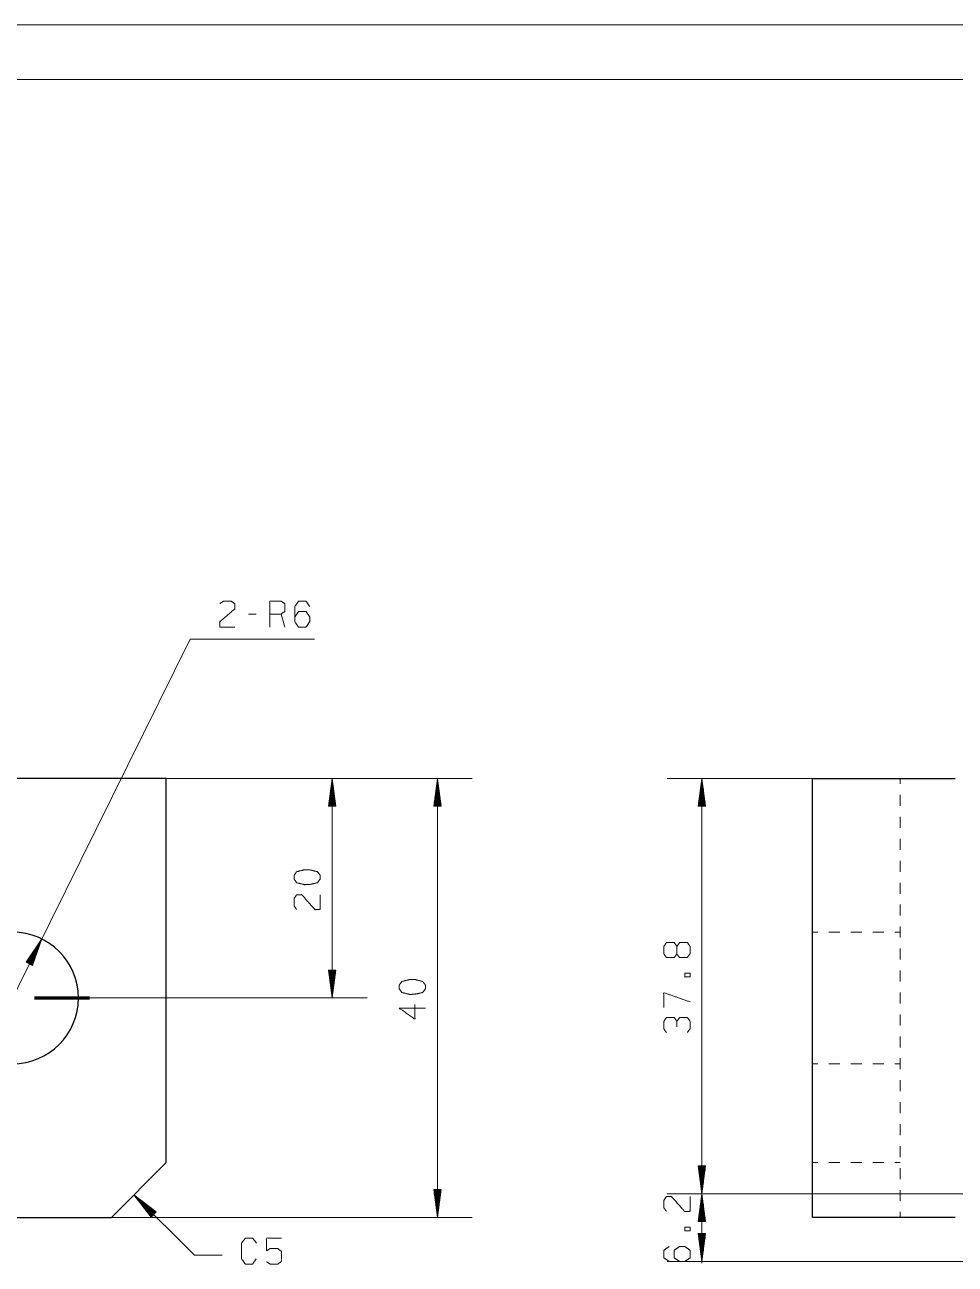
# Model space of a CAD drawing. Header units: millimetres. Extents: x 0 to 420, y 0 to 297.
# Drawn here: x 224.3 to 309.1, y 184.1 to 297 of the extents above; entities that cross this region are included whole.
import ezdxf

# ---------------------------------------------------------------- set-up
doc = ezdxf.new("R2010")
doc.units = ezdxf.units.MM
doc.layers.add('1', color=7, linetype='Continuous', true_color=0xffffff)

msp = doc.modelspace()

# ---------------------------------------------------------------- linework, layer by layer
at = {"layer": '1', "color": 132, "linetype": 'Continuous', "lineweight": 18}
for p, q in [((420, 297), (0, 297)), ((415, 292), (25, 292))]:
    msp.add_line(p, q, dxfattribs=at)
at = {"layer": '1', "color": 95, "linetype": 'Continuous', "lineweight": 18}
for p, q in [((245.41, 243.31), (244.73, 243.31)), ((248.02, 242.11), (247.68, 243.31))]:
    msp.add_line(p, q, dxfattribs=at)
at = {"layer": '1', "color": 13, "linetype": 'Continuous', "lineweight": 18}
for p, q in [((222.37, 206.59), (239.41, 241.02)), ((239.41, 241.02), (250.73, 241.02)), ((237.23, 228.33), (255.52, 228.33)), ((237.23, 228.33), (265.1, 228.33)), ((252.34, 228.33), (252.01, 225.79)), ((252.32, 225.79), (252.32, 228.14)), ((252.68, 225.79), (252.34, 228.33)), ((252.34, 208.33), (252.34, 228.33)), ((252.37, 225.79), (252.37, 228.14)), ((261.92, 228.33), (261.59, 225.79)), ((261.9, 225.79), (261.9, 228.14)), ((262.26, 225.79), (261.92, 228.33)), ((261.92, 228.33), (261.92, 188.33)), ((261.95, 225.79), (261.95, 228.14)), ((309.08, 228.33), (282.84, 228.33)), ((286.02, 228.33), (285.68, 225.79)), ((285.99, 225.79), (285.99, 228.14)), ((286.35, 225.79), (286.02, 228.33)), ((286.02, 190.49), (286.02, 228.33)), ((286.04, 225.79), (286.04, 228.14)), ((252.22, 225.79), (252.22, 227.37)), ((252.27, 225.79), (252.27, 227.75)), ((252.42, 225.79), (252.42, 227.75)), ((252.47, 225.79), (252.47, 227.37)), ((261.8, 225.79), (261.8, 227.37)), ((261.85, 225.79), (261.85, 227.75)), ((262, 225.79), (262, 227.75)), ((262.05, 225.79), (262.05, 227.37)), ((285.89, 225.79), (285.89, 227.37)), ((285.94, 225.79), (285.94, 227.75)), ((286.1, 225.79), (286.1, 227.75)), ((286.15, 225.79), (286.15, 227.37)), ((252.06, 225.79), (252.06, 226.21)), ((252.11, 225.79), (252.11, 226.59)), ((252.17, 225.79), (252.17, 226.98)), ((252.52, 225.79), (252.52, 226.98)), ((252.57, 225.79), (252.57, 226.59)), ((252.62, 225.79), (252.62, 226.21)), ((261.64, 225.79), (261.64, 226.21)), ((261.69, 225.79), (261.69, 226.59)), ((261.74, 225.79), (261.74, 226.98)), ((262.1, 225.79), (262.1, 226.98)), ((262.15, 225.79), (262.15, 226.59)), ((262.2, 225.79), (262.2, 226.21)), ((285.74, 225.79), (285.74, 226.21)), ((285.79, 225.79), (285.79, 226.59)), ((285.84, 225.79), (285.84, 226.98)), ((286.2, 225.79), (286.2, 226.98)), ((286.25, 225.79), (286.25, 226.59)), ((286.3, 225.79), (286.3, 226.21)), ((252.01, 225.79), (252.01, 225.82)), ((252.01, 225.79), (252.01, 225.82)), ((252.01, 225.79), (252.68, 225.79)), ((252.67, 225.79), (252.67, 225.82)), ((252.67, 225.79), (252.67, 225.82)), ((261.59, 225.79), (261.59, 225.82)), ((261.59, 225.79), (261.59, 225.82)), ((261.59, 225.79), (262.26, 225.79)), ((262.25, 225.79), (262.25, 225.82)), ((262.25, 225.79), (262.25, 225.82)), ((285.68, 225.79), (286.35, 225.79)), ((285.69, 225.79), (285.69, 225.82)), ((285.69, 225.79), (285.69, 225.82)), ((286.35, 225.79), (286.35, 225.82)), ((286.35, 225.79), (286.35, 225.82)), ((225.89, 213.71), (224.46, 211.58)), ((224.74, 211.44), (225.78, 213.55)), ((224.79, 211.42), (225.83, 213.52)), ((225.06, 211.28), (225.89, 213.71)), ((224.6, 211.51), (225.13, 212.58)), ((224.65, 211.49), (225.35, 212.9)), ((224.69, 211.47), (225.56, 213.22)), ((224.83, 211.4), (225.7, 213.16)), ((224.88, 211.38), (225.58, 212.79)), ((224.92, 211.35), (225.45, 212.42)), ((224.46, 211.58), (225.06, 211.28)), ((224.47, 211.58), (224.48, 211.61)), ((224.47, 211.58), (224.48, 211.61)), ((224.51, 211.56), (224.7, 211.93)), ((224.56, 211.53), (224.91, 212.25)), ((224.97, 211.33), (225.32, 212.05)), ((225.01, 211.31), (225.2, 211.68)), ((225.06, 211.29), (225.07, 211.31)), ((225.06, 211.29), (225.07, 211.31)), ((252.01, 210.87), (252.01, 210.84)), ((252.01, 210.87), (252.01, 210.84)), ((252.01, 210.87), (252.34, 208.33)), ((252.68, 210.87), (252.01, 210.87)), ((252.06, 210.87), (252.06, 210.45)), ((252.11, 210.87), (252.11, 210.07)), ((252.17, 210.87), (252.17, 209.68)), ((252.22, 210.87), (252.22, 209.3)), ((252.27, 210.87), (252.27, 208.91)), ((252.32, 210.87), (252.32, 208.52)), ((252.34, 208.33), (252.68, 210.87)), ((252.37, 210.87), (252.37, 208.52)), ((252.42, 210.87), (252.42, 208.91)), ((252.47, 210.87), (252.47, 209.3)), ((252.52, 210.87), (252.52, 209.68)), ((252.57, 210.87), (252.57, 210.07)), ((252.62, 210.87), (252.62, 210.45)), ((252.67, 210.87), (252.67, 210.84)), ((252.67, 210.87), (252.67, 210.84)), ((230.23, 208.33), (255.52, 208.33)), ((285.68, 193.03), (286.02, 190.49)), ((286.35, 193.03), (285.68, 193.03)), ((285.69, 193.03), (285.69, 193)), ((285.69, 193.03), (285.69, 193)), ((285.74, 193.03), (285.74, 192.61)), ((285.79, 193.03), (285.79, 192.23)), ((285.84, 193.03), (285.84, 191.84)), ((285.89, 193.03), (285.89, 191.46)), ((285.94, 193.03), (285.94, 191.07)), ((285.99, 193.03), (285.99, 190.68)), ((286.02, 190.49), (286.35, 193.03)), ((286.04, 193.03), (286.04, 190.68)), ((286.1, 193.03), (286.1, 191.07)), ((286.15, 193.03), (286.15, 191.46)), ((286.2, 193.03), (286.2, 191.84)), ((286.25, 193.03), (286.25, 192.23)), ((286.3, 193.03), (286.3, 192.61)), ((286.35, 193.03), (286.35, 193)), ((286.35, 193.03), (286.35, 193)), ((261.59, 190.87), (261.59, 190.84)), ((261.59, 190.87), (261.59, 190.84)), ((261.59, 190.87), (261.92, 188.33)), ((262.26, 190.87), (261.59, 190.87)), ((261.64, 190.87), (261.64, 190.45)), ((261.69, 190.87), (261.69, 190.07)), ((261.74, 190.87), (261.74, 189.68)), ((261.8, 190.87), (261.8, 189.3)), ((261.85, 190.87), (261.85, 188.91)), ((261.9, 190.87), (261.9, 188.52)), ((261.92, 188.33), (262.26, 190.87)), ((261.95, 190.87), (261.95, 188.52)), ((262, 190.87), (262, 188.91)), ((262.05, 190.87), (262.05, 189.3)), ((262.1, 190.87), (262.1, 189.68)), ((262.15, 190.87), (262.15, 190.07)), ((262.2, 190.87), (262.2, 190.45)), ((262.25, 190.87), (262.25, 190.84)), ((262.25, 190.87), (262.25, 190.84)), ((236.32, 188.83), (234.29, 190.39)), ((234.29, 190.39), (235.85, 188.36)), ((239.79, 184.89), (234.29, 190.39)), ((236.07, 188.58), (234.41, 190.24)), ((236.1, 188.61), (234.44, 190.27)), ((236.03, 188.54), (234.64, 189.93)), ((236.14, 188.65), (234.75, 190.04)), ((236.17, 188.68), (235.06, 189.8)), ((322.01, 190.49), (282.84, 190.49)), ((315.83, 190.49), (282.84, 190.49)), ((286.02, 190.49), (285.68, 187.95)), ((285.94, 187.95), (285.94, 189.91)), ((285.99, 187.95), (285.99, 190.3)), ((286.02, 184.16), (286.02, 190.67)), ((286.35, 187.95), (286.02, 190.49)), ((286.04, 187.95), (286.04, 190.3)), ((286.1, 187.95), (286.1, 189.91)), ((235.99, 188.51), (234.88, 189.62)), ((235.96, 188.47), (235.12, 189.31)), ((235.92, 188.43), (235.35, 189)), ((236.21, 188.72), (235.37, 189.56)), ((235.89, 188.4), (235.59, 188.69)), ((236.25, 188.76), (235.68, 189.32)), ((235.85, 188.36), (236.32, 188.83)), ((236.28, 188.79), (235.99, 189.09)), ((236.32, 188.83), (236.29, 188.85)), ((236.32, 188.83), (236.29, 188.85)), ((285.79, 187.95), (285.79, 188.76)), ((285.84, 187.95), (285.84, 189.14)), ((285.89, 187.95), (285.89, 189.53)), ((286.15, 187.95), (286.15, 189.53)), ((286.2, 187.95), (286.2, 189.14)), ((286.25, 187.95), (286.25, 188.76)), ((232.23, 188.33), (265.1, 188.33)), ((235.85, 188.36), (235.83, 188.38)), ((235.85, 188.36), (235.83, 188.38)), ((285.68, 187.95), (286.35, 187.95)), ((285.69, 187.95), (285.69, 187.98)), ((285.69, 187.95), (285.69, 187.98)), ((285.74, 187.95), (285.74, 188.37)), ((286.3, 187.95), (286.3, 188.37)), ((286.35, 187.95), (286.35, 187.98)), ((286.35, 187.95), (286.35, 187.98)), ((285.68, 186.87), (286.02, 184.33)), ((286.35, 186.87), (285.68, 186.87)), ((285.69, 186.87), (285.69, 186.84)), ((285.69, 186.87), (285.69, 186.84)), ((285.74, 186.87), (285.74, 186.45)), ((285.79, 186.87), (285.79, 186.07)), ((285.84, 186.87), (285.84, 185.68)), ((285.89, 186.87), (285.89, 185.3)), ((285.94, 186.87), (285.94, 184.91)), ((285.99, 186.87), (285.99, 184.52)), ((286.02, 184.33), (286.35, 186.87)), ((286.04, 186.87), (286.04, 184.52)), ((286.1, 186.87), (286.1, 184.91)), ((286.15, 186.87), (286.15, 185.3)), ((286.2, 186.87), (286.2, 185.68)), ((286.25, 186.87), (286.25, 186.07)), ((286.3, 186.87), (286.3, 186.45)), ((286.35, 186.87), (286.35, 186.84)), ((286.35, 186.87), (286.35, 186.84)), ((239.79, 184.89), (242.33, 184.89)), ((335.91, 184.33), (282.84, 184.33))]:
    msp.add_line(p, q, dxfattribs=at)
at = {"layer": '1', "color": 30, "linetype": 'Continuous', "lineweight": 25}
for p, q in [((237.23, 228.33), (112.23, 228.33)), ((237.23, 193.33), (237.23, 228.33)), ((296.08, 188.33), (296.08, 228.33)), ((232.23, 188.33), (237.23, 193.33)), ((112.23, 188.33), (232.23, 188.33))]:
    msp.add_line(p, q, dxfattribs=at)
at = {"layer": '1', "color": 43, "linetype": 'Continuous', "lineweight": 18}
for p, q in [((304.08, 228.33), (304.08, 227.83)), ((304.08, 226.83), (304.08, 225.83)), ((304.08, 224.83), (304.08, 223.83)), ((304.08, 222.83), (304.08, 221.83)), ((304.08, 220.83), (304.08, 219.83)), ((304.08, 218.83), (304.08, 217.83)), ((304.08, 216.83), (304.08, 215.83)), ((304.08, 214.83), (304.08, 213.83)), ((296.58, 214.33), (296.08, 214.33)), ((298.58, 214.33), (297.58, 214.33)), ((300.58, 214.33), (299.58, 214.33)), ((302.58, 214.33), (301.58, 214.33)), ((304.08, 214.33), (303.58, 214.33)), ((304.08, 212.83), (304.08, 211.83)), ((304.08, 210.83), (304.08, 209.83)), ((304.08, 208.83), (304.08, 207.83)), ((304.08, 206.83), (304.08, 205.83)), ((304.08, 204.83), (304.08, 203.83)), ((296.08, 202.33), (296.58, 202.33)), ((297.58, 202.33), (298.58, 202.33)), ((299.58, 202.33), (300.58, 202.33)), ((301.58, 202.33), (302.58, 202.33)), ((303.58, 202.33), (304.08, 202.33)), ((304.08, 202.83), (304.08, 201.83)), ((304.08, 200.83), (304.08, 199.83)), ((304.08, 198.83), (304.08, 197.83)), ((304.08, 196.83), (304.08, 195.83)), ((304.08, 194.83), (304.08, 193.83)), ((296.58, 193.33), (296.08, 193.33)), ((298.58, 193.33), (297.58, 193.33)), ((300.58, 193.33), (299.58, 193.33)), ((302.58, 193.33), (301.58, 193.33)), ((304.08, 193.33), (303.58, 193.33)), ((304.08, 192.83), (304.08, 191.83)), ((304.08, 190.83), (304.08, 189.83)), ((304.08, 188.83), (304.08, 188.33))]:
    msp.add_line(p, q, dxfattribs=at)
at = {"layer": '1', "color": 252, "linetype": 'Continuous', "lineweight": 70}
msp.add_line((225.23, 208.33), (230.23, 208.33), dxfattribs=at)
at = {"layer": '1', "color": 30, "linetype": 'Continuous', "lineweight": 25}
msp.add_arc((223.23, 208.33), 6, 270, 90, dxfattribs=at)
at = {"layer": '1', "color": 95, "linetype": 'Continuous', "lineweight": 18}
for points, knots in [([(242.12, 244.26), (242.44, 244.49), (243.13, 244.49), (243.47, 244.26), (243.47, 243.79), (242.1, 242.59), (242.12, 242.11), (243.47, 242.11)], [0, 0, 0.069696, 0.192981, 0.265277, 0.350229, 0.674743, 0.759753, 1, 1]), ([(246.67, 242.11), (246.67, 244.49), (247.68, 244.49), (248.02, 244.26), (248.02, 243.54), (247.68, 243.31), (246.67, 243.31)], [0, 0, 0.400952, 0.571033, 0.639279, 0.761675, 0.829919, 1, 1]), ([(248.95, 243.06), (249.27, 243.54), (249.96, 243.54), (250.29, 243.06), (250.29, 242.59), (249.96, 242.11), (249.27, 242.11), (248.95, 242.59), (248.95, 244.01), (249.27, 244.49), (249.96, 244.49), (250.29, 244.01)], [0, 0, 0.076961, 0.169759, 0.248071, 0.312017, 0.390329, 0.483127, 0.560088, 0.751925, 0.828888, 0.921686, 1, 1]), ([(251.25, 219.5), (251, 219.83), (250.3, 220.01), (249.83, 220.01), (249.1, 219.83), (248.88, 219.5), (248.88, 219.16), (249.1, 218.83), (249.83, 218.65), (250.3, 218.67), (251, 218.83), (251.25, 219.16), (251.25, 219.5)], [0, 0, 0.067526, 0.183973, 0.260583, 0.380942, 0.446141, 0.500308, 0.565505, 0.685864, 0.762528, 0.87831, 0.945834, 1, 1]), ([(249.1, 216.39), (248.88, 216.71), (248.88, 217.4), (249.1, 217.73), (249.58, 217.73), (250.78, 216.37), (251.25, 216.39), (251.25, 217.73)], [0, 0, 0.069691, 0.19298, 0.265275, 0.350226, 0.674742, 0.759752, 1, 1]), ([(283.73, 212.34), (283.5, 212.02), (282.78, 212.02), (282.55, 212.34), (282.55, 213.03), (282.78, 213.37), (283.5, 213.37), (283.73, 213.03), (283.73, 212.34), (283.98, 212.01), (284.68, 212.01), (284.93, 212.34), (284.93, 213.03), (284.7, 213.37), (283.98, 213.37), (283.73, 213.03)], [0, 0, 0.047572, 0.136084, 0.183657, 0.267813, 0.317165, 0.405677, 0.455028, 0.539185, 0.590295, 0.675756, 0.726867, 0.811023, 0.860375, 0.948887, 1, 1]), ([(284.93, 210.24), (284.93, 210.58), (284.45, 210.58), (284.45, 210.24), (284.93, 210.24)], [0, 0, 0.207087, 0.5, 0.707087, 1, 1]), ([(260.83, 209.5), (260.58, 209.83), (259.88, 210.01), (259.4, 210.01), (258.68, 209.83), (258.45, 209.5), (258.45, 209.16), (258.68, 208.83), (259.4, 208.65), (259.88, 208.67), (260.58, 208.83), (260.83, 209.16), (260.83, 209.5)], [0, 0, 0.067526, 0.183973, 0.260583, 0.380943, 0.446144, 0.500307, 0.565508, 0.685866, 0.76253, 0.878311, 0.945837, 1, 1]), ([(284.93, 207.97), (282.55, 208.81), (282.55, 207.47)], [0, 0, 0.652466, 1, 1]), ([(259.88, 207.73), (259.88, 206.39), (258.45, 207.4), (260.83, 207.4)], [0, 0, 0.245871, 0.565297, 1, 1]), ([(283.73, 206.2), (283.5, 206.54), (282.78, 206.54), (282.55, 206.2), (282.55, 205.51), (282.78, 205.18)], [0, 0, 0.153872, 0.429851, 0.583723, 0.846122, 1, 1]), ([(284.7, 205.19), (284.93, 205.51), (284.93, 206.2), (284.7, 206.54), (283.98, 206.54), (283.73, 206.2), (283.73, 205.69)], [0, 0, 0.124124, 0.343693, 0.472449, 0.703382, 0.836733, 1, 1]), ([(282.78, 188.89), (282.55, 189.2), (282.55, 189.89), (282.78, 190.23), (283.25, 190.23), (284.45, 188.87), (284.93, 188.89), (284.93, 190.23)], [0, 0, 0.069694, 0.192979, 0.265274, 0.350226, 0.674741, 0.759752, 1, 1]), ([(245.42, 184.55), (245.08, 184.08), (244.43, 184.08), (244.09, 184.55), (244.09, 185.98), (244.43, 186.45), (245.1, 186.45), (245.44, 185.98)], [0, 0, 0.114568, 0.243366, 0.357937, 0.638582, 0.753153, 0.885432, 1, 1]), ([(246.35, 184.3), (246.69, 184.08), (247.38, 184.08), (247.71, 184.3), (247.71, 185.25), (247.38, 185.5), (246.69, 185.5), (246.35, 185.28), (246.35, 186.45), (247.71, 186.45)], [0, 0, 0.062229, 0.168345, 0.230571, 0.376815, 0.441265, 0.54738, 0.609609, 0.79049, 1, 1]), ([(284.93, 187.1), (284.93, 187.44), (284.45, 187.44), (284.45, 187.1), (284.93, 187.1)], [0, 0, 0.207095, 0.5, 0.707095, 1, 1]), ([(283.98, 184.33), (283.5, 184.65), (283.5, 185.34), (283.98, 185.68), (284.45, 185.68), (284.93, 185.34), (284.93, 184.65), (284.45, 184.33), (283.03, 184.33), (282.55, 184.65), (282.55, 185.34), (283.03, 185.68)], [0, 0, 0.076962, 0.16976, 0.248072, 0.312019, 0.390331, 0.483129, 0.560091, 0.751928, 0.82889, 0.921688, 1, 1])]:
    msp.add_open_spline(points, degree=1, knots=knots, dxfattribs=at)
at = {"layer": '1', "color": 30, "linetype": 'Continuous', "lineweight": 25}
for points, knots in [([(296.08, 228.33), (296.19, 228.33), (297.07, 228.33), (298.77, 228.33), (301.17, 228.33), (304.11, 228.33), (307.39, 228.33), (309.08, 228.33)], [0, 0, 0.008556, 0.076122, 0.206647, 0.39124, 0.617317, 0.869473, 1, 1]), ([(309.08, 188.33), (305.72, 188.33), (302.58, 188.33), (299.89, 188.33), (297.82, 188.33), (297.07, 188.33), (296.19, 188.33), (296.08, 188.33)], [0, 0, 0.258819, 0.5, 0.707106, 0.866025, 0.923878, 0.991444, 1, 1])]:
    msp.add_open_spline(points, degree=1, knots=knots, dxfattribs=at)

doc.saveas('drawing.dxf')
